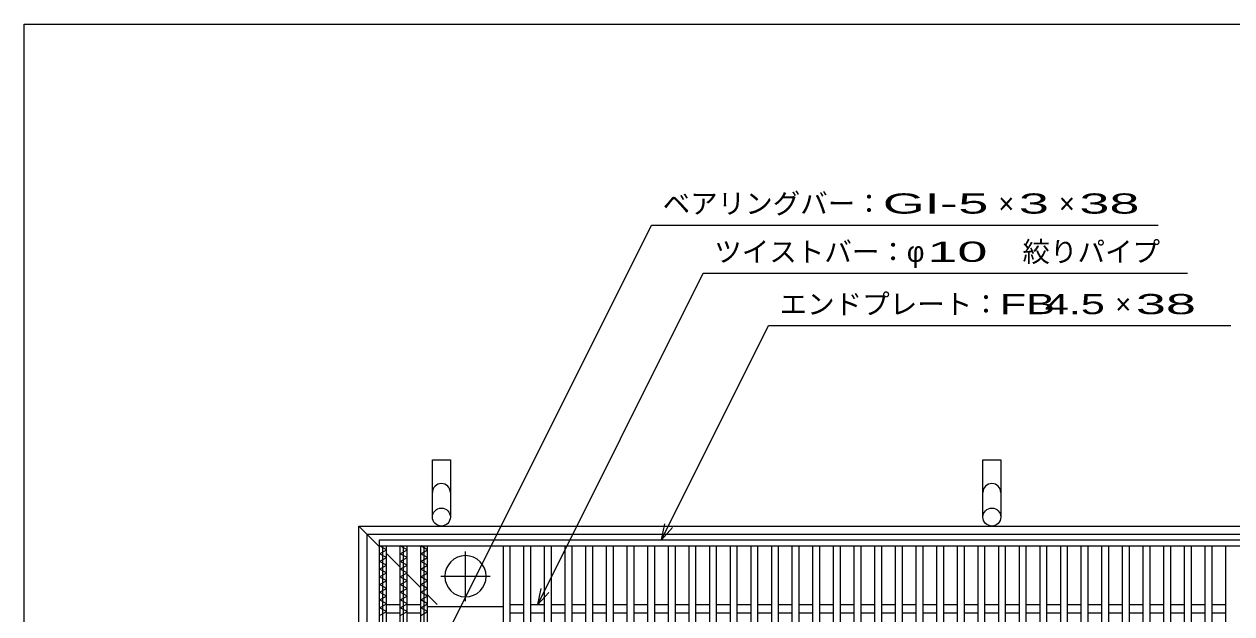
# Model space of a CAD drawing. Units: millimetres, scale not verified. Extents: x -1456 to 1385, y -1026 to 843.
# Drawn here: x -1383 to -506, y 415 to 843 of the extents above; entities that cross this region are included whole.
import ezdxf
from ezdxf.enums import TextEntityAlignment as Align

# ---------------------------------------------------------------- set-up
doc = ezdxf.new("R2010")
doc.units = ezdxf.units.MM
doc.header["$LTSCALE"] = 8
doc.linetypes.add('CHAIN', pattern=[18.5, 12, -1.5, 3.5, -1.5])
doc.linetypes.add('DASHED', pattern=[7.5, 6, -1.5])
for name, color, linetype, lineweight in [('0_2', 150, 'Continuous', 25), ('16', 3, 'Continuous', 25), ('19', 6, 'Continuous', 25), ('22', 4, 'Continuous', 25)]:
    doc.layers.add(name, color=color, linetype=linetype, lineweight=lineweight)
doc.styles.add('ベクトル', font='')
doc.styles.get('ベクトル').set_extended_font_data('ベクトル')

msp = doc.modelspace()

# ---------------------------------------------------------------- linework, layer by layer
at = {"layer": '0_2'}
for p, q in [((-1383.2, -917.2), (-1383.2, 842.8)), ((-1383.2, 842.8), (1384.8, 842.8))]:
    msp.add_line(p, q, dxfattribs=at)
at = {"layer": '16'}
for p, q in [((-1125, 468.5), (-235, 468.5)), ((-1125, 464), (-1125, 468.5)), ((-1125, 464), (-235, 464)), ((-1125, 1.5), (-1125, 464)), ((-1125, 464), (-1120, 464)), ((-1120, 461.2), (-1125, 464)), ((-1125, 458.4), (-1120, 461.2)), ((-1120, 455.6), (-1125, 458.4)), ((-1122.5, 83.2), (-1122.5, 464)), ((-1120, 1.5), (-1120, 464)), ((-1110, 1.5), (-1110, 464)), ((-1110, 464), (-1105, 464)), ((-1105, 461.2), (-1110, 464)), ((-1110, 458.4), (-1105, 461.2)), ((-1105, 455.6), (-1110, 458.4)), ((-1107.5, 161.6), (-1107.5, 464)), ((-1105, 1.5), (-1105, 464)), ((-1095, 1.5), (-1095, 464)), ((-1095, 464), (-1090, 464)), ((-1090, 461.2), (-1095, 464)), ((-1095, 458.4), (-1090, 461.2)), ((-1090, 455.6), (-1095, 458.4)), ((-1092.5, 240), (-1092.5, 464)), ((-1090, 1.5), (-1090, 464)), ((-1080, 464), (-1075, 464)), ((-1065, 464), (-1060, 464)), ((-1050, 464), (-1045, 464)), ((-1035, 1.5), (-1035, 464)), ((-1035, 464), (-1030, 464)), ((-1030, 1.5), (-1030, 464)), ((-1020, 1.5), (-1020, 464)), ((-1020, 464), (-1015, 464)), ((-1015, 1.5), (-1015, 464)), ((-1005, 1.5), (-1005, 464)), ((-1005, 464), (-1000, 464)), ((-1000, 1.5), (-1000, 464)), ((-990, 1.5), (-990, 464)), ((-990, 464), (-985, 464)), ((-985, 1.5), (-985, 464)), ((-975, 1.5), (-975, 464)), ((-975, 464), (-970, 464)), ((-970, 1.5), (-970, 464)), ((-960, 1.5), (-960, 464)), ((-960, 464), (-955, 464)), ((-955, 1.5), (-955, 464)), ((-945, 1.5), (-945, 464)), ((-945, 464), (-940, 464)), ((-940, 1.5), (-940, 464)), ((-930, 1.5), (-930, 464)), ((-930, 464), (-925, 464)), ((-925, 1.5), (-925, 464)), ((-915, 1.5), (-915, 464)), ((-915, 464), (-910, 464)), ((-910, 1.5), (-910, 464)), ((-900, 1.5), (-900, 464)), ((-900, 464), (-895, 464)), ((-895, 1.5), (-895, 464)), ((-885, 1.5), (-885, 464)), ((-885, 464), (-880, 464)), ((-880, 1.5), (-880, 464)), ((-870, 1.5), (-870, 464)), ((-870, 464), (-865, 464)), ((-865, 1.5), (-865, 464)), ((-855, 1.5), (-855, 464)), ((-855, 464), (-850, 464)), ((-850, 1.5), (-850, 464)), ((-840, 1.5), (-840, 464)), ((-840, 464), (-835, 464)), ((-835, 1.5), (-835, 464)), ((-825, 1.5), (-825, 464)), ((-825, 464), (-820, 464)), ((-820, 1.5), (-820, 464)), ((-810, 1.5), (-810, 464)), ((-810, 464), (-805, 464)), ((-805, 1.5), (-805, 464)), ((-795, 1.5), (-795, 464)), ((-795, 464), (-790, 464)), ((-790, 1.5), (-790, 464)), ((-780, 1.5), (-780, 464)), ((-780, 464), (-775, 464)), ((-775, 1.5), (-775, 464)), ((-765, 1.5), (-765, 464)), ((-765, 464), (-760, 464)), ((-760, 1.5), (-760, 464)), ((-750, 1.5), (-750, 464)), ((-750, 464), (-745, 464)), ((-745, 1.5), (-745, 464)), ((-735, 1.5), (-735, 464)), ((-735, 464), (-730, 464)), ((-730, 1.5), (-730, 464)), ((-720, 1.5), (-720, 464)), ((-720, 464), (-715, 464)), ((-715, 1.5), (-715, 464)), ((-705, 1.5), (-705, 464)), ((-705, 464), (-700, 464)), ((-700, 1.5), (-700, 464)), ((-690, 1.5), (-690, 464)), ((-690, 464), (-685, 464)), ((-685, 1.5), (-685, 464)), ((-675, 1.5), (-675, 464)), ((-675, 464), (-670, 464)), ((-670, 1.5), (-670, 464)), ((-660, 1.5), (-660, 464)), ((-660, 464), (-655, 464)), ((-655, 1.5), (-655, 464)), ((-645, 1.5), (-645, 464)), ((-645, 464), (-640, 464)), ((-640, 1.5), (-640, 464)), ((-630, 1.5), (-630, 464)), ((-630, 464), (-625, 464)), ((-625, 1.5), (-625, 464)), ((-615, 1.5), (-615, 464)), ((-615, 464), (-610, 464)), ((-610, 1.5), (-610, 464)), ((-600, 1.5), (-600, 464)), ((-600, 464), (-595, 464)), ((-595, 1.5), (-595, 464)), ((-585, 1.5), (-585, 464)), ((-585, 464), (-580, 464)), ((-580, 1.5), (-580, 464)), ((-570, 1.5), (-570, 464)), ((-570, 464), (-565, 464)), ((-565, 1.5), (-565, 464)), ((-555, 1.5), (-555, 464)), ((-555, 464), (-550, 464)), ((-550, 1.5), (-550, 464)), ((-540, 1.5), (-540, 464)), ((-540, 464), (-535, 464)), ((-535, 1.5), (-535, 464)), ((-525, 1.5), (-525, 464)), ((-525, 464), (-520, 464)), ((-520, 1.5), (-520, 464)), ((-510, 1.5), (-510, 464)), ((-510, 464), (-505, 464)), ((-1125, 452.8), (-1120, 455.6)), ((-1120, 450), (-1125, 452.8)), ((-1125, 447.2), (-1120, 450)), ((-1110, 452.8), (-1105, 455.6)), ((-1105, 450), (-1110, 452.8)), ((-1110, 447.2), (-1105, 450)), ((-1095, 452.8), (-1090, 455.6)), ((-1090, 450), (-1095, 452.8)), ((-1095, 447.2), (-1090, 450)), ((-1120, 444.4), (-1125, 447.2)), ((-1125, 441.6), (-1120, 444.4)), ((-1120, 438.8), (-1125, 441.6)), ((-1125, 436), (-1120, 438.8)), ((-1105, 444.4), (-1110, 447.2)), ((-1110, 441.6), (-1105, 444.4)), ((-1105, 438.8), (-1110, 441.6)), ((-1110, 436), (-1105, 438.8)), ((-1090, 444.4), (-1095, 447.2)), ((-1095, 441.6), (-1090, 444.4)), ((-1090, 438.8), (-1095, 441.6)), ((-1095, 436), (-1090, 438.8)), ((-1120, 433.2), (-1125, 436)), ((-1125, 430.4), (-1120, 433.2)), ((-1120, 427.6), (-1125, 430.4)), ((-1105, 433.2), (-1110, 436)), ((-1110, 430.4), (-1105, 433.2)), ((-1105, 427.6), (-1110, 430.4)), ((-1090, 433.2), (-1095, 436)), ((-1095, 430.4), (-1090, 433.2)), ((-1090, 427.6), (-1095, 430.4)), ((-1125, 424.8), (-1120, 427.6)), ((-1120, 422), (-1125, 424.8)), ((-1125, 419.2), (-1120, 422)), ((-1120, 421.5), (-1110, 421.5)), ((-1110, 424.8), (-1105, 427.6)), ((-1105, 422), (-1110, 424.8)), ((-1110, 419.2), (-1105, 422)), ((-1105, 421.5), (-1095, 421.5)), ((-1095, 424.8), (-1090, 427.6)), ((-1090, 422), (-1095, 424.8)), ((-1095, 419.2), (-1090, 422)), ((-1030, 421.5), (-1020, 421.5)), ((-1015, 421.5), (-1005, 421.5)), ((-1000, 421.5), (-990, 421.5)), ((-985, 421.5), (-975, 421.5)), ((-970, 421.5), (-960, 421.5)), ((-955, 421.5), (-945, 421.5)), ((-940, 421.5), (-930, 421.5)), ((-925, 421.5), (-915, 421.5)), ((-910, 421.5), (-900, 421.5)), ((-895, 421.5), (-885, 421.5)), ((-880, 421.5), (-870, 421.5)), ((-865, 421.5), (-855, 421.5)), ((-850, 421.5), (-840, 421.5)), ((-835, 421.5), (-825, 421.5)), ((-820, 421.5), (-810, 421.5)), ((-805, 421.5), (-795, 421.5)), ((-790, 421.5), (-780, 421.5)), ((-775, 421.5), (-765, 421.5)), ((-760, 421.5), (-750, 421.5)), ((-745, 421.5), (-735, 421.5)), ((-730, 421.5), (-720, 421.5)), ((-715, 421.5), (-705, 421.5)), ((-700, 421.5), (-690, 421.5)), ((-685, 421.5), (-675, 421.5)), ((-670, 421.5), (-660, 421.5)), ((-655, 421.5), (-645, 421.5)), ((-640, 421.5), (-630, 421.5)), ((-625, 421.5), (-615, 421.5)), ((-610, 421.5), (-600, 421.5)), ((-595, 421.5), (-585, 421.5)), ((-580, 421.5), (-570, 421.5)), ((-565, 421.5), (-555, 421.5)), ((-550, 421.5), (-540, 421.5)), ((-535, 421.5), (-525, 421.5)), ((-520, 421.5), (-510, 421.5)), ((-1120, 416.4), (-1125, 419.2)), ((-1125, 413.6), (-1120, 416.4)), ((-1120, 415.5), (-1110, 415.5)), ((-1105, 416.4), (-1110, 419.2)), ((-1110, 413.6), (-1105, 416.4)), ((-1105, 415.5), (-1095, 415.5)), ((-1090, 416.4), (-1095, 419.2)), ((-1095, 413.6), (-1090, 416.4)), ((-1090, 420), (-1035, 420)), ((-1030, 415.5), (-1020, 415.5)), ((-1015, 415.5), (-1005, 415.5)), ((-1000, 415.5), (-990, 415.5)), ((-985, 415.5), (-975, 415.5)), ((-970, 415.5), (-960, 415.5)), ((-955, 415.5), (-945, 415.5)), ((-940, 415.5), (-930, 415.5)), ((-925, 415.5), (-915, 415.5)), ((-910, 415.5), (-900, 415.5)), ((-895, 415.5), (-885, 415.5)), ((-880, 415.5), (-870, 415.5)), ((-865, 415.5), (-855, 415.5)), ((-850, 415.5), (-840, 415.5)), ((-835, 415.5), (-825, 415.5)), ((-820, 415.5), (-810, 415.5)), ((-805, 415.5), (-795, 415.5)), ((-790, 415.5), (-780, 415.5)), ((-775, 415.5), (-765, 415.5)), ((-760, 415.5), (-750, 415.5)), ((-745, 415.5), (-735, 415.5)), ((-730, 415.5), (-720, 415.5)), ((-715, 415.5), (-705, 415.5)), ((-700, 415.5), (-690, 415.5)), ((-685, 415.5), (-675, 415.5)), ((-670, 415.5), (-660, 415.5)), ((-655, 415.5), (-645, 415.5)), ((-640, 415.5), (-630, 415.5)), ((-625, 415.5), (-615, 415.5)), ((-610, 415.5), (-600, 415.5)), ((-595, 415.5), (-585, 415.5)), ((-580, 415.5), (-570, 415.5)), ((-565, 415.5), (-555, 415.5)), ((-550, 415.5), (-540, 415.5)), ((-535, 415.5), (-525, 415.5)), ((-520, 415.5), (-510, 415.5))]:
    msp.add_line(p, q, dxfattribs=at)
at = {"layer": '16', "linetype": 'CHAIN'}
for p, q in [((-1062.5, 424), (-1062.5, 460)), ((-1080.5, 442), (-1044.5, 442))]:
    msp.add_line(p, q, dxfattribs=at)
at = {"layer": '16'}
for start, end in [(90, 270), (270, 90)]:
    msp.add_arc((-1062.5, 442), 15, start, end, dxfattribs=at)
at = {"layer": '19'}
for p, q in [((-1086.5, 485), (-1086.5, 526.62)), ((-1086.5, 526.62), (-1073.5, 526.62)), ((-1073.5, 526.62), (-1073.5, 485)), ((-686.5, 485), (-686.5, 526.62)), ((-686.5, 526.62), (-673.5, 526.62)), ((-673.5, 526.62), (-673.5, 485)), ((-1140, 478.5), (-220, 478.5)), ((-1140, 1.5), (-1140, 478.5)), ((-1134, 472.5), (-226, 472.5)), ((-1134, 1.5), (-1134, 472.5))]:
    msp.add_line(p, q, dxfattribs=at)
at = {"layer": '19', "linetype": 'DASHED'}
for p, q in [((-1125, 463.5), (-1140, 478.5)), ((-1110, 448.5), (-1120, 458.5)), ((-1095, 433.5), (-1105, 443.5)), ((-1083, 421.5), (-1090, 428.5))]:
    msp.add_line(p, q, dxfattribs=at)
at = {"layer": '19'}
for centre in [(-1080, 485), (-680, 485)]:
    msp.add_circle(centre, 6.5, dxfattribs=at)
for centre in [(-1080, 502.84), (-680, 502.84)]:
    msp.add_arc(centre, 6.5, 0, 180, dxfattribs=at)
at = {"layer": '22'}
for p, q in [((-1090, 371.5), (-927.25, 697)), ((-927.25, 697), (-559.25, 697)), ((-1010, 421.5), (-889.75, 662)), ((-889.75, 662), (-537.75, 662)), ((-920, 468.5), (-842.25, 624)), ((-842.25, 624), (-506.25, 624)), ((-920, 468.5), (-917.6, 480.18)), ((-920, 468.5), (-912, 477.3)), ((-1010, 421.5), (-1007.6, 433.18)), ((-1010, 421.5), (-1002, 430.3))]:
    msp.add_line(p, q, dxfattribs=at)

# ---------------------------------------------------------------- texts
at = {"layer": '22', "color": 2, "style": 'ベクトル'}
for s, p in [('ベアリングバー：', (-919.25, 712.6)), ('×', (-675.25, 712.6)), ('×', (-631.25, 712.6)), ('ツイストバー：', (-881.75, 677.6)), ('絞りパイプ', (-657.75, 677.6)), ('φ', (-741.75, 677.6)), ('エンドプレート：', (-834.25, 639.6)), ('×', (-590.25, 639.6))]:
    msp.add_text(s, height=14.66, dxfattribs=at).set_placement(p, align=Align.MIDDLE_LEFT)
for s, width, p in [('GI-', 2, (-759.25, 712.6)), (' 5 ', 2, (-715.25, 712.6)), (' 3 ', 2, (-671.25, 712.6)), (' 38 ', 2, (-627.25, 712.6)), (' 10 ', 2, (-737.75, 677.6)), ('FB', 1.6, (-674.25, 639.6)), (' 4.5 ', 1.6, (-650.25, 639.6)), (' 38 ', 2, (-586.25, 639.6))]:
    msp.add_text(s, height=14.66, dxfattribs=dict(at, width=width)).set_placement(p, align=Align.MIDDLE_LEFT)

doc.saveas('drawing.dxf')
